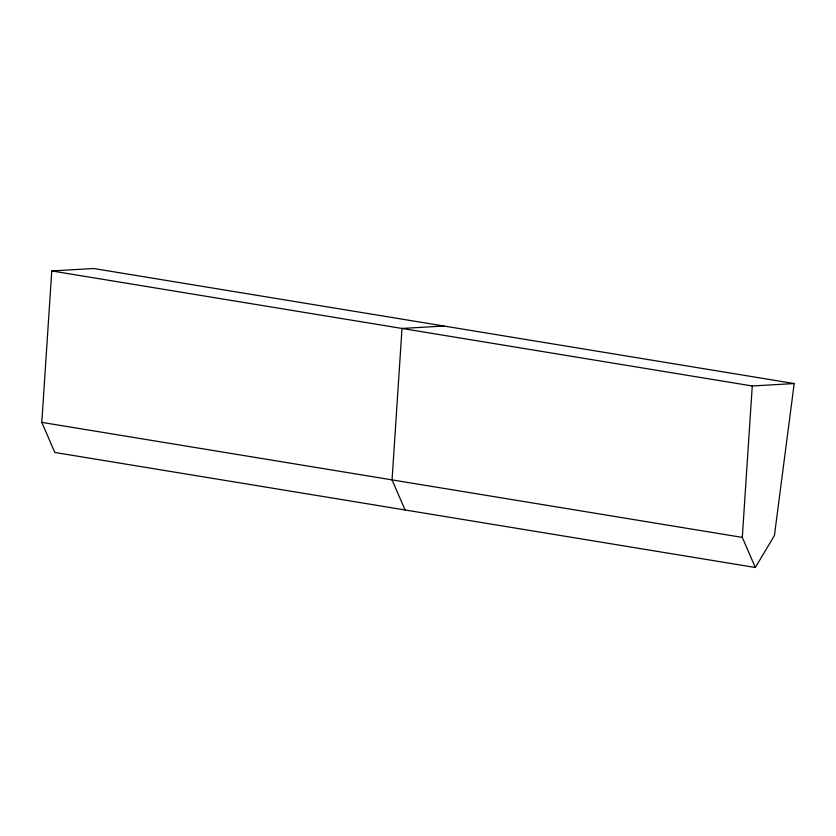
<?xml version="1.0" encoding="UTF-8"?>
<svg xmlns="http://www.w3.org/2000/svg" width="836" height="836" viewBox="0 0 836 836"><rect width="100%" height="100%" fill="white"/><g stroke="black" fill="none" stroke-linecap="round" stroke-linejoin="round"><path stroke-width="1.25" d="M41.8 422.368L51.769 270.937L93.705 268.513L794.2 383.546L774.418 535.552L755.316 567.487L54.821 452.454L41.8 422.368L742.295 537.402L755.316 567.487M742.295 537.402L752.264 385.981L794.2 383.546M443.947 326.03L402.011 328.454L392.053 479.885L405.063 509.97M51.769 270.937L752.264 385.981"/></g></svg>
